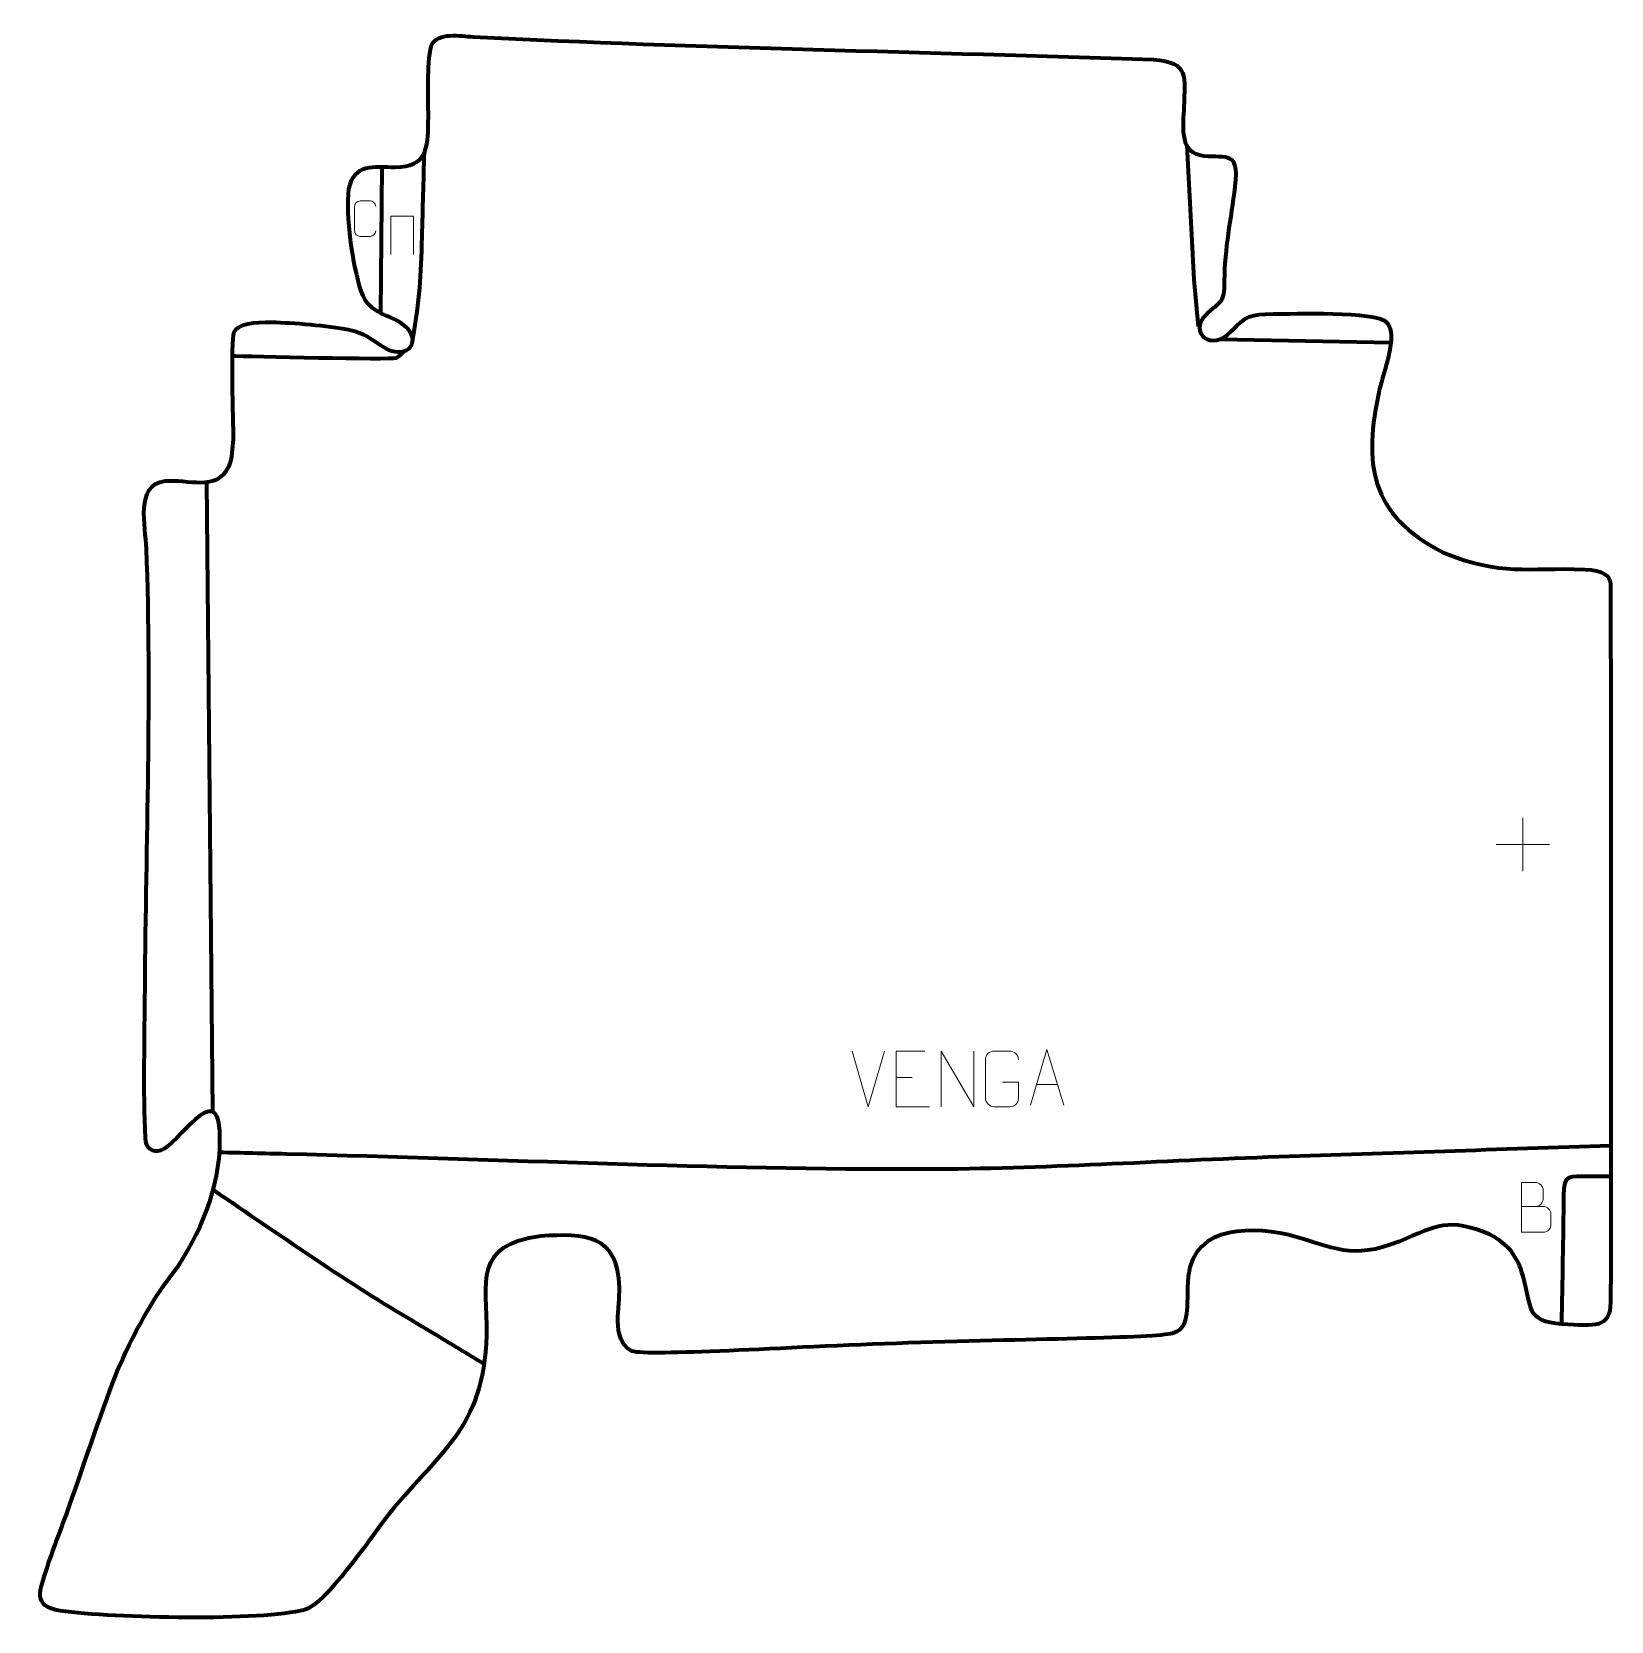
# Model space of a CAD drawing. Header units: millimetres. Extents: x -701 to 8, y 90 to 804.
import ezdxf

# ---------------------------------------------------------------- set-up
doc = ezdxf.new("R2010")
doc.units = ezdxf.units.MM
doc.header["$MEASUREMENT"] = 0
doc.layers.add('layer 2', color=7, linetype='Continuous')
doc.layers.add('layer 3', color=7, linetype='Continuous')

msp = doc.modelspace()

# ---------------------------------------------------------------- linework, layer by layer
at = {"layer": 'layer 2', "color": 140, "lineweight": 158}
for points, knots in [([(-530.4109, 666.1082), (-527.1485, 683.6404), (-526.6482, 694.1588), (-526.1845, 711.8724), (-526.1845, 711.8724), (-525.8542, 724.4903), (-525.5044, 737.1084), (-525.1508, 749.7256)], [0, 0, 0, 0, 0.33333333, 0.33333333, 0.33333333, 0.33333333, 1, 1, 1, 1]), ([(-182.8763, 752.8), (-182.8763, 752.8), (-179.7658, 692.7261), (-179.7658, 692.7261), (-179.7658, 692.7261), (-179.7658, 692.7261), (-177.8129, 671.5627), (-177.8129, 671.5627)], [0, 0, 0, 0, 0.33333333, 0.33333333, 0.33333333, 0.33333333, 1, 1, 1, 1]), ([(-612.0566, 658.4394), (-603.5287, 658.2852), (-540.528, 656.6157), (-537.7962, 657.564), (-537.7962, 657.564), (-536.6869, 657.9492), (-535.0646, 659.6443), (-534.2888, 660.5058)], [0, 0, 0, 0, 0.33333333, 0.33333333, 0.33333333, 0.33333333, 1, 1, 1, 1]), ([(7.2807, 303.6673), (-42.2886, 302.0135), (-91.8583, 300.3686), (-141.4272, 298.706), (-141.4272, 298.706), (-195.0899, 296.9061), (-247.8381, 293.2919), (-300.2921, 293.1447), (-300.2921, 293.1447), (-395.5596, 292.8773), (-489.8825, 297.6231), (-587.1328, 299.9742), (-587.1328, 299.9742), (-597.1317, 300.216), (-607.131, 300.4577), (-617.1301, 300.6994)], [0, 0, 0, 0, 0.2, 0.2, 0.2, 0.2, 0.4, 0.4, 0.4, 0.4, 0.6, 0.6, 0.6, 0.6, 1, 1, 1, 1]), ([(-14.5666, 223.6645), (-14.1853, 242.915), (-13.7924, 262.1148), (-13.5655, 281.3695), (-13.5655, 281.3695), (-13.4491, 291.2555), (-11.5666, 289.9982), (-1.6743, 290.028), (-1.6743, 290.028), (1.3041, 290.0369), (4.2699, 290.0702), (7.2478, 290.1159)], [0, 0, 0, 0, 0.25, 0.25, 0.25, 0.25, 0.5, 0.5, 0.5, 0.5, 1, 1, 1, 1]), ([(-619.6676, 283.7157), (-590.4875, 263.9693), (-562.372, 244.088), (-532.0185, 226.075), (-532.0185, 226.075), (-528.136, 223.7709), (-524.2583, 221.4657), (-520.3938, 219.1311), (-520.3938, 219.1311), (-513.0603, 214.6888), (-505.7268, 210.2466), (-498.3932, 205.8044)], [0, 0, 0, 0, 0.25, 0.25, 0.25, 0.25, 0.5, 0.5, 0.5, 0.5, 1, 1, 1, 1])]:
    msp.add_open_spline(points, degree=3, knots=knots, dxfattribs=at)
for points in [[(-544.2163, 743.2601), (-544.2163, 743.2601), (-544.9016, 677.626), (-544.9016, 677.626)], [(-167.8482, 665.8825), (-167.8482, 665.8825), (-91.2765, 664.3686), (-91.2765, 664.3686)], [(-620.145, 319.0203), (-620.145, 319.0203), (-622.8547, 601.878), (-622.8547, 601.878)]]:
    msp.add_open_spline(points, degree=3, dxfattribs=at)
at = {"layer": 'layer 2', "color": 250, "lineweight": 9}
for points, knots in [([(-547.0434, 714.4937), (-547.1324, 713.0136), (-548.2009, 712.071), (-549.5691, 712.0641), (-549.5691, 712.0641), (-551.0546, 712.0644), (-552.5401, 712.0644), (-554.0254, 712.0641), (-554.0254, 712.0641), (-555.2517, 711.997), (-556.5081, 713.1975), (-556.5009, 714.4826), (-556.5009, 714.4826), (-556.5007, 718.1585), (-556.5007, 721.834), (-556.5009, 725.5093), (-556.5009, 725.5093), (-556.4982, 726.8714), (-555.3855, 727.9667), (-554.0143, 727.9581), (-554.0143, 727.9581), (-552.5328, 727.9581), (-551.0509, 727.9581), (-549.5691, 727.9581), (-549.5691, 727.9581), (-548.329, 727.9807), (-547.0604, 727.0305), (-547.0434, 725.4776)], [0, 0, 0, 0, 0.125, 0.125, 0.125, 0.125, 0.25, 0.25, 0.25, 0.25, 0.375, 0.375, 0.375, 0.375, 0.5, 0.5, 0.5, 0.5, 0.625, 0.625, 0.625, 0.625, 0.75, 0.75, 0.75, 0.75, 1, 1, 1, 1]), ([(-540.225, 703.8703), (-540.225, 703.8703), (-540.225, 721.1502), (-540.225, 721.1502), (-540.225, 721.1502), (-540.225, 721.1502), (-530.0827, 721.1502), (-530.0827, 721.1502), (-530.0827, 721.1502), (-530.0827, 721.1502), (-530.0827, 703.8703), (-530.0827, 703.8703)], [0, 0, 0, 0, 0.25, 0.25, 0.25, 0.25, 0.5, 0.5, 0.5, 0.5, 1, 1, 1, 1]), ([(-300.4245, 346.195), (-300.4245, 346.195), (-313.2984, 346.195), (-313.2984, 346.195), (-313.2984, 346.195), (-313.2984, 346.195), (-313.2984, 321.2414), (-313.2984, 321.2414), (-313.2984, 321.2414), (-313.2984, 321.2414), (-298.4326, 321.2414), (-298.4326, 321.2414)], [0, 0, 0, 0, 0.25, 0.25, 0.25, 0.25, 0.5, 0.5, 0.5, 0.5, 1, 1, 1, 1]), ([(-293.1929, 321.2415), (-293.1929, 321.2415), (-293.1929, 346.195), (-293.1929, 346.195), (-293.1929, 346.195), (-293.1929, 346.195), (-278.5381, 321.2415), (-278.5381, 321.2415), (-278.5381, 321.2415), (-278.5381, 321.2415), (-278.5381, 346.195), (-278.5381, 346.195)], [0, 0, 0, 0, 0.25, 0.25, 0.25, 0.25, 0.5, 0.5, 0.5, 0.5, 1, 1, 1, 1]), ([(-265.6106, 332.2272), (-265.6106, 332.2272), (-258.4425, 332.2272), (-258.4425, 332.2272), (-258.4425, 332.2272), (-258.4425, 332.2272), (-258.4425, 325.0591), (-258.4425, 325.0591), (-258.4425, 325.0591), (-258.5822, 322.7357), (-260.2594, 321.2561), (-262.4072, 321.2453), (-262.4072, 321.2453), (-264.739, 321.2457), (-267.071, 321.2457), (-269.4025, 321.2453), (-269.4025, 321.2453), (-271.3274, 321.1399), (-273.2996, 323.0244), (-273.2884, 325.0417), (-273.2884, 325.0417), (-273.288, 330.8118), (-273.288, 336.5815), (-273.2884, 342.3508), (-273.2884, 342.3508), (-273.2842, 344.4889), (-271.5374, 346.2081), (-269.3851, 346.1947), (-269.3851, 346.1947), (-267.0594, 346.1947), (-264.7333, 346.1947), (-262.4072, 346.1947), (-262.4072, 346.1947), (-260.4605, 346.2301), (-258.4691, 344.7386), (-258.4425, 342.3009)], [0, 0, 0, 0, 0.1, 0.1, 0.1, 0.1, 0.2, 0.2, 0.2, 0.2, 0.3, 0.3, 0.3, 0.3, 0.4, 0.4, 0.4, 0.4, 0.5, 0.5, 0.5, 0.5, 0.6, 0.6, 0.6, 0.6, 0.7, 0.7, 0.7, 0.7, 0.8, 0.8, 0.8, 0.8, 1, 1, 1, 1]), ([(-253.0811, 321.9778), (-253.0811, 321.9778), (-245.7101, 346.9313), (-245.7101, 346.9313), (-245.7101, 346.9313), (-245.7101, 346.9313), (-238.1402, 321.9778), (-238.1402, 321.9778)], [0, 0, 0, 0, 0.33333333, 0.33333333, 0.33333333, 0.33333333, 1, 1, 1, 1]), ([(-32.6798, 276.4759), (-29.4208, 276.4763), (-26.1614, 276.4763), (-22.9017, 276.4759), (-22.9017, 276.4759), (-21.1324, 276.4604), (-19.4095, 274.9054), (-19.4095, 273.0696), (-19.4095, 273.0696), (-19.4098, 272.0588), (-19.4098, 269.3275), (-19.4095, 268.3164), (-19.4095, 268.3164), (-19.3936, 266.6523), (-20.7749, 264.8485), (-22.8543, 264.8637), (-22.8543, 264.8637), (-26.1143, 264.864), (-29.374, 264.864), (-32.6333, 264.8637), (-32.6333, 264.8637), (-32.6333, 272.3141), (-32.6333, 279.7642), (-32.6333, 287.214), (-32.6333, 287.214), (-30.5072, 287.214), (-28.3808, 287.214), (-26.2543, 287.214), (-26.2543, 287.214), (-24.7488, 287.2298), (-22.8708, 285.5186), (-22.8549, 283.7609), (-22.8549, 283.7609), (-22.8553, 281.9103), (-22.8553, 281.7796), (-22.8549, 279.9287), (-22.8549, 279.9287), (-22.8395, 278.0781), (-24.5004, 276.4604), (-26.3008, 276.4759)], [0, 0, 0, 0, 0.09090909, 0.09090909, 0.09090909, 0.09090909, 0.18181818, 0.18181818, 0.18181818, 0.18181818, 0.27272727, 0.27272727, 0.27272727, 0.27272727, 0.36363636, 0.36363636, 0.36363636, 0.36363636, 0.45454545, 0.45454545, 0.45454545, 0.45454545, 0.54545455, 0.54545455, 0.54545455, 0.54545455, 0.63636364, 0.63636364, 0.63636364, 0.63636364, 0.72727273, 0.72727273, 0.72727273, 0.72727273, 0.81818182, 0.81818182, 0.81818182, 0.81818182, 1, 1, 1, 1])]:
    msp.add_open_spline(points, degree=3, knots=knots, dxfattribs=at)
for points in [[(-32.0479, 451.0114), (-32.0479, 451.0114), (-32.0479, 427.0335), (-32.0479, 427.0335)], [(-44.0368, 439.0224), (-44.0368, 439.0224), (-20.0589, 439.0224), (-20.0589, 439.0224)], [(-325.8655, 321.2414), (-325.8655, 321.2414), (-333.1873, 346.195), (-333.1873, 346.195)], [(-318.5436, 346.195), (-318.5436, 346.195), (-325.8654, 321.2414), (-325.8654, 321.2414)], [(-313.2984, 334.3153), (-313.2984, 334.3153), (-306.1303, 334.3153), (-306.1303, 334.3153)], [(-250.3585, 331.2272), (-250.3585, 331.2272), (-240.8628, 331.2272), (-240.8628, 331.2272)]]:
    msp.add_open_spline(points, degree=3, dxfattribs=at)
at = {"layer": 'layer 3', "color": 242, "lineweight": 158}
msp.add_open_spline([(7.3758, 555.7843), (7.2186, 559.8823), (3.8435, 562.1651), (-4.1324, 562.4998), (-4.1324, 562.4998), (-30.6984, 563.6146), (-41.0199, 559.2619), (-67.7825, 570.1363), (-67.7825, 570.1363), (-100.7304, 587.0242), (-103.8918, 609.6165), (-96.3086, 643.594), (-96.3086, 643.594), (-94.7516, 650.5701), (-87.7318, 667.8555), (-93.2332, 673.5629), (-93.2332, 673.5629), (-98.0388, 678.5483), (-135.4966, 677.2941), (-144.1039, 677.2249), (-144.1039, 677.2249), (-154.2448, 677.1937), (-156.3202, 676.4331), (-162.842, 669.4321), (-162.842, 669.4321), (-171.8579, 659.7537), (-182.2386, 669.0345), (-174.404, 676.7407), (-174.404, 676.7407), (-167.9318, 683.1067), (-166.0635, 681.6), (-166.0445, 692.0491), (-166.0445, 692.0491), (-166.0182, 706.474), (-163.0495, 720.0169), (-161.2936, 734.25), (-161.2936, 734.25), (-159.1802, 752.869), (-166.792, 746.2657), (-177.2279, 748.6463), (-177.2279, 748.6463), (-186.4645, 750.7533), (-184.4539, 762.4675), (-184.2142, 769.9208), (-184.2142, 769.9208), (-183.7567, 784.153), (-181.5734, 790.1301), (-197.8116, 791.4878), (-197.8116, 791.4878), (-299.5441, 794.9704), (-401.648, 796.565), (-503.2428, 801.7087), (-503.2428, 801.7087), (-509.1513, 802.0078), (-519.0399, 803.9308), (-522.007, 797.8525), (-522.007, 797.8525), (-522.007, 797.8525), (-522.4475, 796.0069), (-522.4475, 796.0069), (-522.4475, 796.0069), (-524.1238, 785.5194), (-523.2385, 774.1497), (-523.4162, 763.4911), (-523.4162, 763.4911), (-523.6198, 751.2694), (-524.033, 743.4012), (-538.2839, 743.2076), (-538.2839, 743.2076), (-547.9614, 743.0761), (-556.6631, 745.074), (-559.0305, 733.3821), (-559.0305, 733.3821), (-560.6237, 721.6292), (-557.2301, 698.9249), (-553.5477, 687.4868), (-553.5477, 687.4868), (-549.0971, 675.37), (-540.9165, 678.3829), (-533.1737, 671.0987), (-533.1737, 671.0987), (-525.8471, 664.2062), (-534.074, 655.3652), (-544.8292, 663.2308), (-544.8292, 663.2308), (-550.6353, 667.4769), (-554.7865, 669.2529), (-559.3415, 670.1962), (-559.3415, 670.1962), (-568.1518, 672.0206), (-584.527, 673.3353), (-593.4221, 673.5205), (-593.4221, 673.5205), (-601.5478, 673.6896), (-609.1384, 672.8249), (-610.5514, 669.0348), (-610.5514, 669.0348), (-612.2311, 664.5294), (-610.8519, 629.0748), (-610.9038, 620.9547), (-610.9038, 620.9547), (-611.1622, 617.0793), (-611.4412, 612.5035), (-612.8445, 608.8658), (-612.8445, 608.8658), (-618.3822, 597.183), (-631.4057, 603.3648), (-641.5771, 602.2188), (-641.5771, 602.2188), (-655.1821, 600.6861), (-650.285, 581.6799), (-649.923, 571.9033), (-649.923, 571.9033), (-647.4926, 506.2732), (-650.0626, 439.9646), (-650.5997, 374.2644), (-650.5997, 374.2644), (-650.7569, 352.4221), (-651.3537, 328.7981), (-650.4141, 307.0465), (-650.4141, 307.0465), (-650.2116, 302.5978), (-647.1153, 300.2178), (-643.4415, 301.5506), (-643.4415, 301.5506), (-636.0455, 304.234), (-618.0924, 333.6611), (-617.0215, 310.2865), (-617.0215, 310.2865), (-616.0041, 288.0806), (-623.891, 268.2686), (-635.5817, 249.8373), (-635.5817, 249.8373), (-647.0451, 235.2672), (-656.3242, 218.7998), (-663.352, 201.6401), (-663.352, 201.6401), (-671.422, 180.8644), (-678.3832, 159.2194), (-685.8594, 138.1738), (-685.8594, 138.1738), (-688.8535, 130.0435), (-692.094, 121.9999), (-694.7147, 113.7369), (-694.7147, 113.7369), (-697.7227, 104.4144), (-701.423, 96.7816), (-688.65, 94.8702), (-688.65, 94.8702), (-664.2845, 91.4071), (-597.7887, 90.213), (-578.9131, 95.3312), (-578.9131, 95.3312), (-569.4662, 97.8928), (-549.7152, 126.9779), (-543.0301, 135.807), (-543.0301, 135.807), (-518.6691, 166.7515), (-498.6458, 175.6518), (-497.314, 218.7131), (-497.314, 218.7131), (-497.141, 243.488), (-503.561, 258.8142), (-472.914, 263.1257), (-472.914, 263.1257), (-453.0382, 264.4325), (-438.2661, 263.918), (-437.5797, 239.9579), (-437.5797, 239.9579), (-437.35, 231.94), (-441.3306, 216.9345), (-432.6206, 211.7258), (-432.6206, 211.7258), (-427.8458, 208.8705), (-370.4396, 212.9326), (-313.2592, 214.9755), (-313.2592, 214.9755), (-254.9099, 217.0601), (-196.7387, 217.1791), (-189.2881, 219.4799), (-189.2881, 219.4799), (-183.0875, 221.3947), (-182.5813, 226.5763), (-182.6116, 240.2363), (-182.6116, 240.2363), (-182.6717, 267.2712), (-157.4266, 267.8881), (-137.1954, 263.7637), (-137.1954, 263.7637), (-116.3201, 258.0923), (-109.4562, 252.0829), (-87.3792, 260.7774), (-87.3792, 260.7774), (-70.8621, 267.8399), (-65.2721, 271.604), (-46.8004, 263.8477), (-46.8004, 263.8477), (-38.1662, 258.9827), (-34.6474, 254.5035), (-31.9147, 245.1026), (-31.9147, 245.1026), (-28.058, 231.0544), (-30.5844, 224.6643), (-14.5666, 223.6645), (-14.5666, 223.6645), (0.8756, 222.7005), (7.064, 221.695), (7.3546, 233.4876), (7.3546, 233.4876), (7.6452, 245.2802), (7.3758, 555.7843), (7.3758, 555.7843)], degree=3, knots=[0, 0, 0, 0, 0.01851852, 0.01851852, 0.01851852, 0.01851852, 0.03703704, 0.03703704, 0.03703704, 0.03703704, 0.05555556, 0.05555556, 0.05555556, 0.05555556, 0.07407407, 0.07407407, 0.07407407, 0.07407407, 0.09259259, 0.09259259, 0.09259259, 0.09259259, 0.11111111, 0.11111111, 0.11111111, 0.11111111, 0.12962963, 0.12962963, 0.12962963, 0.12962963, 0.14814815, 0.14814815, 0.14814815, 0.14814815, 0.16666667, 0.16666667, 0.16666667, 0.16666667, 0.18518519, 0.18518519, 0.18518519, 0.18518519, 0.2037037, 0.2037037, 0.2037037, 0.2037037, 0.22222222, 0.22222222, 0.22222222, 0.22222222, 0.24074074, 0.24074074, 0.24074074, 0.24074074, 0.25925926, 0.25925926, 0.25925926, 0.25925926, 0.27777778, 0.27777778, 0.27777778, 0.27777778, 0.2962963, 0.2962963, 0.2962963, 0.2962963, 0.31481481, 0.31481481, 0.31481481, 0.31481481, 0.33333333, 0.33333333, 0.33333333, 0.33333333, 0.35185185, 0.35185185, 0.35185185, 0.35185185, 0.37037037, 0.37037037, 0.37037037, 0.37037037, 0.38888889, 0.38888889, 0.38888889, 0.38888889, 0.40740741, 0.40740741, 0.40740741, 0.40740741, 0.42592593, 0.42592593, 0.42592593, 0.42592593, 0.44444444, 0.44444444, 0.44444444, 0.44444444, 0.46296296, 0.46296296, 0.46296296, 0.46296296, 0.48148148, 0.48148148, 0.48148148, 0.48148148, 0.5, 0.5, 0.5, 0.5, 0.51851852, 0.51851852, 0.51851852, 0.51851852, 0.53703704, 0.53703704, 0.53703704, 0.53703704, 0.55555556, 0.55555556, 0.55555556, 0.55555556, 0.57407407, 0.57407407, 0.57407407, 0.57407407, 0.59259259, 0.59259259, 0.59259259, 0.59259259, 0.61111111, 0.61111111, 0.61111111, 0.61111111, 0.62962963, 0.62962963, 0.62962963, 0.62962963, 0.64814815, 0.64814815, 0.64814815, 0.64814815, 0.66666667, 0.66666667, 0.66666667, 0.66666667, 0.68518519, 0.68518519, 0.68518519, 0.68518519, 0.7037037, 0.7037037, 0.7037037, 0.7037037, 0.72222222, 0.72222222, 0.72222222, 0.72222222, 0.74074074, 0.74074074, 0.74074074, 0.74074074, 0.75925926, 0.75925926, 0.75925926, 0.75925926, 0.77777778, 0.77777778, 0.77777778, 0.77777778, 0.7962963, 0.7962963, 0.7962963, 0.7962963, 0.81481481, 0.81481481, 0.81481481, 0.81481481, 0.83333333, 0.83333333, 0.83333333, 0.83333333, 0.85185185, 0.85185185, 0.85185185, 0.85185185, 0.87037037, 0.87037037, 0.87037037, 0.87037037, 0.88888889, 0.88888889, 0.88888889, 0.88888889, 0.90740741, 0.90740741, 0.90740741, 0.90740741, 0.92592593, 0.92592593, 0.92592593, 0.92592593, 0.94444444, 0.94444444, 0.94444444, 0.94444444, 0.96296296, 0.96296296, 0.96296296, 0.96296296, 1, 1, 1, 1], dxfattribs=at)

doc.saveas('drawing.dxf')
